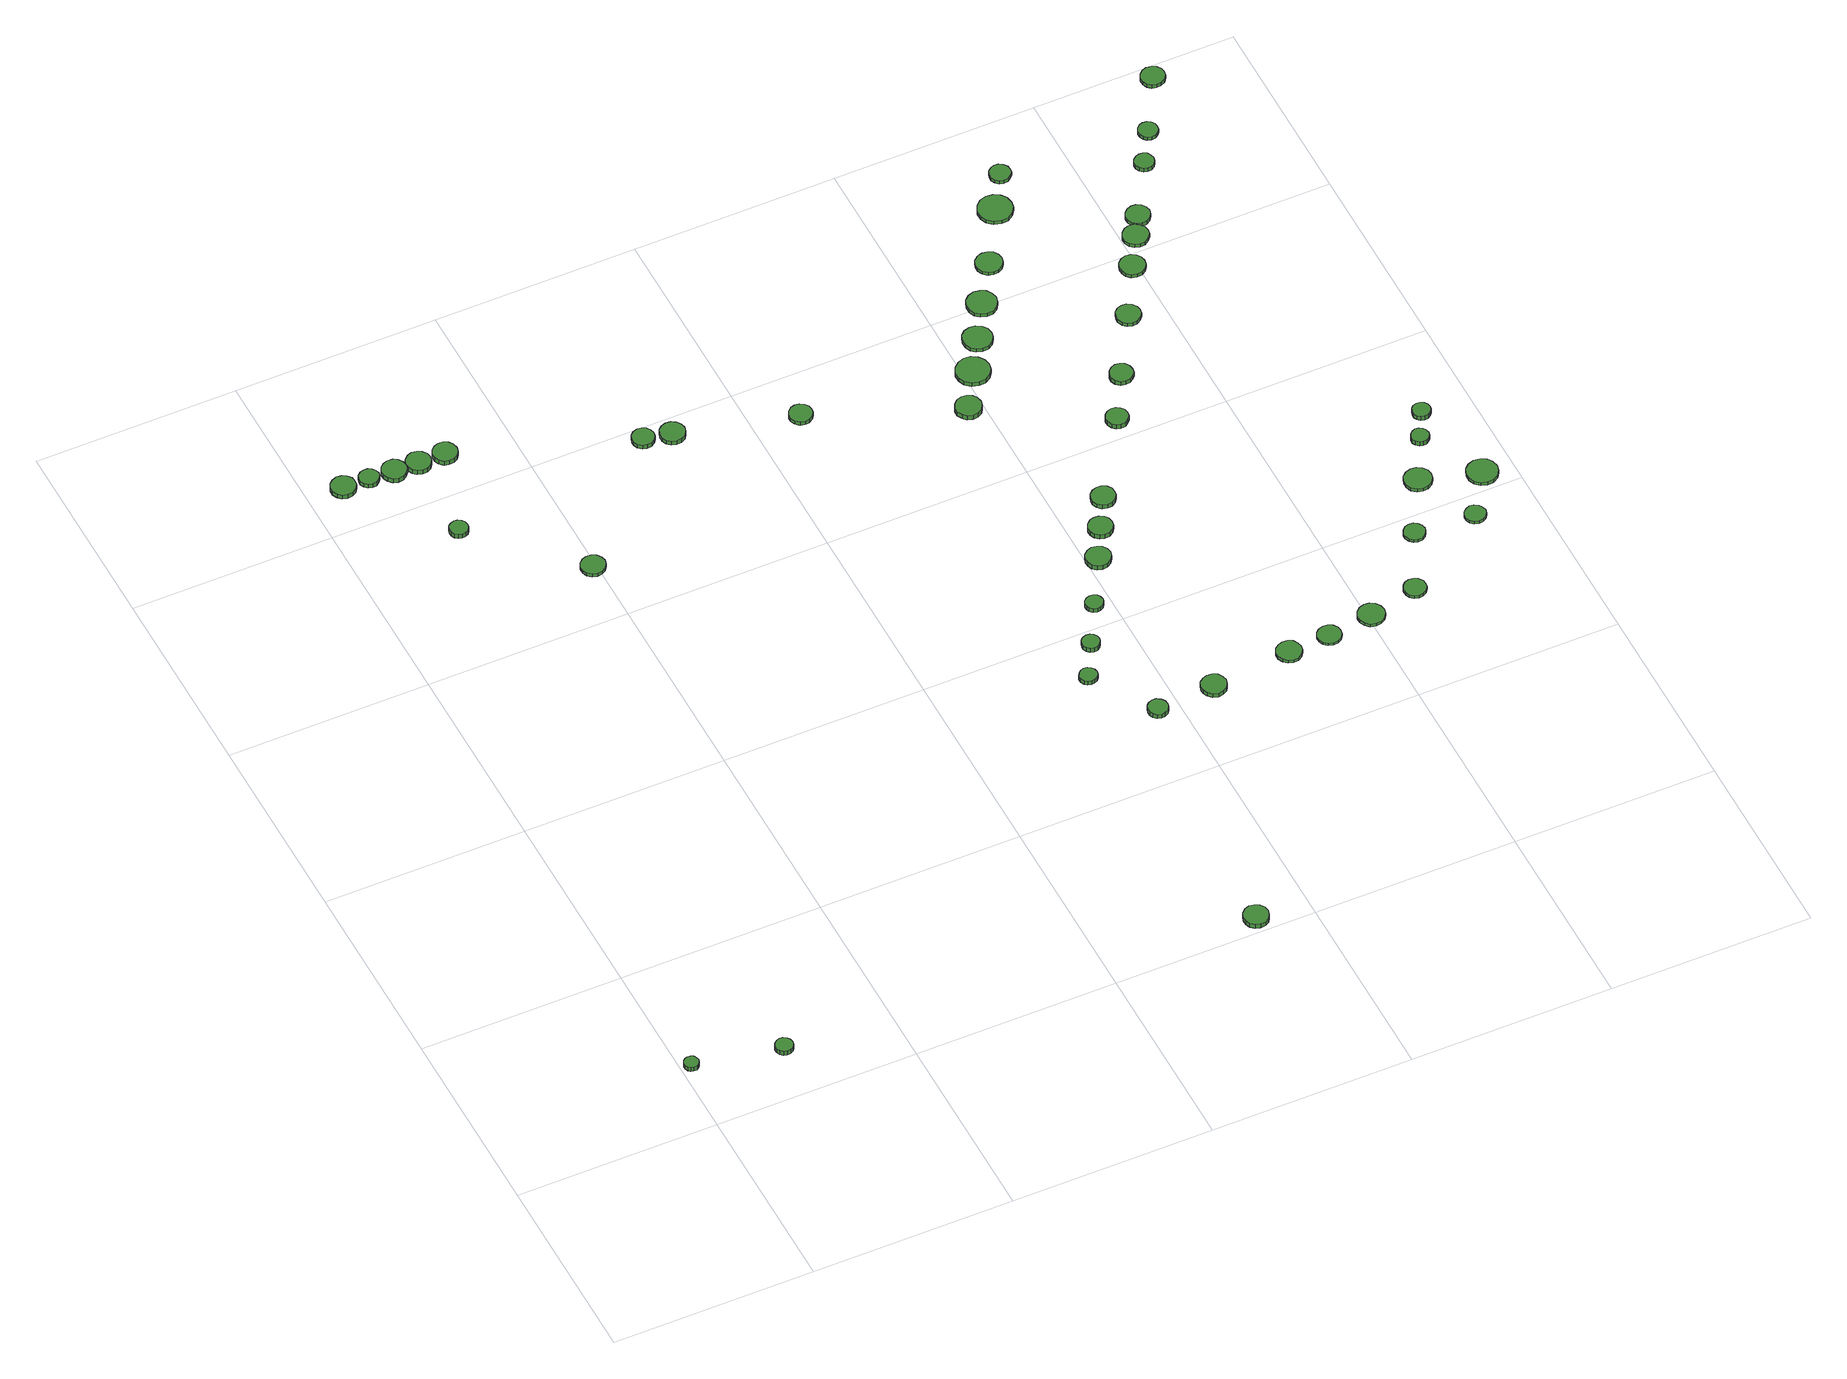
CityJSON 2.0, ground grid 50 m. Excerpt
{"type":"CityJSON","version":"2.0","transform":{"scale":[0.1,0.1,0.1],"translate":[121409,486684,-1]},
"CityObjects":{
"tree1":{"type":"SolitaryVegetationObject","attributes":{"function":"something"},"geometry":[{"type":"MultiSurface","lod":"1","boundaries":[[[0,1,2,3,4,5,6,7,8,9,10,11,12,13,14]],[[15,16,17,18,19,20,21,22,23,24,25,26,27,28,29]],[[0,29,28,1]],[[1,28,27,2]],[[2,27,26,3]],[[3,26,25,4]],[[4,25,24,5]],[[5,24,23,6]],[[6,23,22,7]],[[7,22,21,8]],[[8,21,20,9]],[[9,20,19,10]],[[10,19,18,11]],[[11,18,17,12]],[[12,17,16,13]],[[13,16,15,14]],[[14,15,29,0]]]}]},
"tree2":{"type":"SolitaryVegetationObject","attributes":{"function":"something"},"geometry":[{"type":"MultiSurface","lod":"1","boundaries":[[[30,31,32,33,34,35,36,37,38,39,40,41,42,43,44]],[[45,46,47,48,49,50,51,52,53,54,55,56,57,58,59]],[[30,59,58,31]],[[31,58,57,32]],[[32,57,56,33]],[[33,56,55,34]],[[34,55,54,35]],[[35,54,53,36]],[[36,53,52,37]],[[37,52,51,38]],[[38,51,50,39]],[[39,50,49,40]],[[40,49,48,41]],[[41,48,47,42]],[[42,47,46,43]],[[43,46,45,44]],[[44,45,59,30]]]}]},
"tree3":{"type":"SolitaryVegetationObject","attributes":{"function":"something"},"geometry":[{"type":"MultiSurface","lod":"1","boundaries":[[[60,61,62,63,64,65,66,67,68,69,70,71,72,73,74]],[[75,76,77,78,79,80,81,82,83,84,85,86,87,88,89]],[[60,89,88,61]],[[61,88,87,62]],[[62,87,86,63]],[[63,86,85,64]],[[64,85,84,65]],[[65,84,83,66]],[[66,83,82,67]],[[67,82,81,68]],[[68,81,80,69]],[[69,80,79,70]],[[70,79,78,71]],[[71,78,77,72]],[[72,77,76,73]],[[73,76,75,74]],[[74,75,89,60]]]}]},
"tree4":{"type":"SolitaryVegetationObject","attributes":{"function":"something"},"geometry":[{"type":"MultiSurface","lod":"1","boundaries":[[[90,91,92,93,94,95,96,97,98,99,100,101,102,103,104]],[[105,106,107,108,109,110,111,112,113,114,115,116,117,118,119]],[[90,119,118,91]],[[91,118,117,92]],[[92,117,116,93]],[[93,116,115,94]],[[94,115,114,95]],[[95,114,113,96]],[[96,113,112,97]],[[97,112,111,98]],[[98,111,110,99]],[[99,110,109,100]],[[100,109,108,101]],[[101,108,107,102]],[[102,107,106,103]],[[103,106,105,104]],[[104,105,119,90]]]}]},
"tree5":{"type":"SolitaryVegetationObject","attributes":{"function":"something"},"geometry":[{"type":"MultiSurface","lod":"1","boundaries":[[[120,121,122,123,124,125,126,127,128,129,130,131,132,133,134]],[[135,136,137,138,139,140,141,142,143,144,145,146,147,148,149]],[[120,149,148,121]],[[121,148,147,122]],[[122,147,146,123]],[[123,146,145,124]],[[124,145,144,125]],[[125,144,143,126]],[[126,143,142,127]],[[127,142,141,128]],[[128,141,140,129]],[[129,140,139,130]],[[130,139,138,131]],[[131,138,137,132]],[[132,137,136,133]],[[133,136,135,134]],[[134,135,149,120]]]}]},
"tree6":{"type":"SolitaryVegetationObject","attributes":{"function":"something"},"geometry":[{"type":"MultiSurface","lod":"1","boundaries":[[[150,151,152,153,154,155,156,157,158,159,160,161,162,163,164]],[[165,166,167,168,169,170,171,172,173,174,175,176,177,178,179]],[[150,179,178,151]],[[151,178,177,152]],[[152,177,176,153]],[[153,176,175,154]],[[154,175,174,155]],[[155,174,173,156]],[[156,173,172,157]],[[157,172,171,158]],[[158,171,170,159]],[[159,170,169,160]],[[160,169,168,161]],[[161,168,167,162]],[[162,167,166,163]],[[163,166,165,164]],[[164,165,179,150]]]}]},
"tree7":{"type":"SolitaryVegetationObject","attributes":{"function":"something"},"geometry":[{"type":"MultiSurface","lod":"1","boundaries":[[[180,181,182,183,184,185,186,187,188,189,190,191,192,193,194]],[[195,196,197,198,199,200,201,202,203,204,205,206,207,208,209]],[[180,209,208,181]],[[181,208,207,182]],[[182,207,206,183]],[[183,206,205,184]],[[184,205,204,185]],[[185,204,203,186]],[[186,203,202,187]],[[187,202,201,188]],[[188,201,200,189]],[[189,200,199,190]],[[190,199,198,191]],[[191,198,197,192]],[[192,197,196,193]],[[193,196,195,194]],[[194,195,209,180]]]}]},
"tree8":{"type":"SolitaryVegetationObject","attributes":{"function":"something"},"geometry":[{"type":"MultiSurface","lod":"1","boundaries":[[[210,211,212,213,214,215,216,217,218,219,220,221,222,223,224]],[[225,226,227,228,229,230,231,232,233,234,235,236,237,238,239]],[[210,239,238,211]],[[211,238,237,212]],[[212,237,236,213]],[[213,236,235,214]],[[214,235,234,215]],[[215,234,233,216]],[[216,233,232,217]],[[217,232,231,218]],[[218,231,230,219]],[[219,230,229,220]],[[220,229,228,221]],[[221,228,227,222]],[[222,227,226,223]],[[223,226,225,224]],[[224,225,239,210]]]}]},
"tree9":{"type":"SolitaryVegetationObject","attributes":{"function":"something"},"geometry":[{"type":"MultiSurface","lod":"1","boundaries":[[[240,241,242,243,244,245,246,247,248,249,250,251,252,253,254]],[[255,256,257,258,259,260,261,262,263,264,265,266,267,268,269]],[[240,269,268,241]],[[241,268,267,242]],[[242,267,266,243]],[[243,266,265,244]],[[244,265,264,245]],[[245,264,263,246]],[[246,263,262,247]],[[247,262,261,248]],[[248,261,260,249]],[[249,260,259,250]],[[250,259,258,251]],[[251,258,257,252]],[[252,257,256,253]],[[253,256,255,254]],[[254,255,269,240]]]}]},
"tree10":{"type":"SolitaryVegetationObject","attributes":{"function":"something"},"geometry":[{"type":"MultiSurface","lod":"1","boundaries":[[[270,271,272,273,274,275,276,277,278,279,280,281,282,283,284]],[[285,286,287,288,289,290,291,292,293,294,295,296,297,298,299]],[[270,299,298,271]],[[271,298,297,272]],[[272,297,296,273]],[[273,296,295,274]],[[274,295,294,275]],[[275,294,293,276]],[[276,293,292,277]],[[277,292,291,278]],[[278,291,290,279]],[[279,290,289,280]],[[280,289,288,281]],[[281,288,287,282]],[[282,287,286,283]],[[283,286,285,284]],[[284,285,299,270]]]}]},
"tree11":{"type":"SolitaryVegetationObject","attributes":{"function":"something"},"geometry":[{"type":"MultiSurface","lod":"1","boundaries":[[[300,301,302,303,304,305,306,307,308,309,310,311,312,313,314]],[[315,316,317,318,319,320,321,322,323,324,325,326,327,328,329]],[[300,329,328,301]],[[301,328,327,302]],[[302,327,326,303]],[[303,326,325,304]],[[304,325,324,305]],[[305,324,323,306]],[[306,323,322,307]],[[307,322,321,308]],[[308,321,320,309]],[[309,320,319,310]],[[310,319,318,311]],[[311,318,317,312]],[[312,317,316,313]],[[313,316,315,314]],[[314,315,329,300]]]}]},
"tree12":{"type":"SolitaryVegetationObject","attributes":{"function":"something"},"geometry":[{"type":"MultiSurface","lod":"1","boundaries":[[[330,331,332,333,334,335,336,337,338,339,340,341,342,343,344]],[[345,346,347,348,349,350,351,352,353,354,355,356,357,358,359]],[[330,359,358,331]],[[331,358,357,332]],[[332,357,356,333]],[[333,356,355,334]],[[334,355,354,335]],[[335,354,353,336]],[[336,353,352,337]],[[337,352,351,338]],[[338,351,350,339]],[[339,350,349,340]],[[340,349,348,341]],[[341,348,347,342]],[[342,347,346,343]],[[343,346,345,344]],[[344,345,359,330]]]}]},
"tree13":{"type":"SolitaryVegetationObject","attributes":{"function":"something"},"geometry":[{"type":"MultiSurface","lod":"1","boundaries":[[[360,361,362,363,364,365,366,367,368,369,370,371,372,373,374]],[[375,376,377,378,379,380,381,382,383,384,385,386,387,388,389]],[[360,389,388,361]],[[361,388,387,362]],[[362,387,386,363]],[[363,386,385,364]],[[364,385,384,365]],[[365,384,383,366]],[[366,383,382,367]],[[367,382,381,368]],[[368,381,380,369]],[[369,380,379,370]],[[370,379,378,371]],[[371,378,377,372]],[[372,377,376,373]],[[373,376,375,374]],[[374,375,389,360]]]}]},
"tree14":{"type":"SolitaryVegetationObject","attributes":{"function":"something"},"geometry":[{"type":"MultiSurface","lod":"1","boundaries":[[[390,391,392,393,394,395,396,397,398,399,400,401,402,403,404]],[[405,406,407,408,409,410,411,412,413,414,415,416,417,418,419]],[[390,419,418,391]],[[391,418,417,392]],[[392,417,416,393]],[[393,416,415,394]],[[394,415,414,395]],[[395,414,413,396]],[[396,413,412,397]],[[397,412,411,398]],[[398,411,410,399]],[[399,410,409,400]],[[400,409,408,401]],[[401,408,407,402]],[[402,407,406,403]],[[403,406,405,404]],[[404,405,419,390]]]}]},
"tree15":{"type":"SolitaryVegetationObject","attributes":{"function":"something"},"geometry":[{"type":"MultiSurface","lod":"1","boundaries":[[[420,421,422,423,424,425,426,427,428,429,430,431,432,433,434]],[[435,436,437,438,439,440,441,442,443,444,445,446,447,448,449]],[[420,449,448,421]],[[421,448,447,422]],[[422,447,446,423]],[[423,446,445,424]],[[424,445,444,425]],[[425,444,443,426]],[[426,443,442,427]],[[427,442,441,428]],[[428,441,440,429]],[[429,440,439,430]],[[430,439,438,431]],[[431,438,437,432]],[[432,437,436,433]],[[433,436,435,434]],[[434,435,449,420]]]}]},
"tree16":{"type":"SolitaryVegetationObject","attributes":{"function":"something"},"geometry":[{"type":"MultiSurface","lod":"1","boundaries":[[[450,451,452,453,454,455,456,457,458,459,460,461,462,463,464]],[[465,466,467,468,469,470,471,472,473,474,475,476,477,478,479]],[[450,479,478,451]],[[451,478,477,452]],[[452,477,476,453]],[[453,476,475,454]],[[454,475,474,455]],[[455,474,473,456]],[[456,473,472,457]],[[457,472,471,458]],[[458,471,470,459]],[[459,470,469,460]],[[460,469,468,461]],[[461,468,467,462]],[[462,467,466,463]],[[463,466,465,464]],[[464,465,479,450]]]}]},
"tree17":{"type":"SolitaryVegetationObject","attributes":{"function":"something"},"geometry":[{"type":"MultiSurface","lod":"1","boundaries":[[[480,481,482,483,484,485,486,487,488,489,490,491,492,493,494]],[[495,496,497,498,499,500,501,502,503,504,505,506,507,508,509]],[[480,509,508,481]],[[481,508,507,482]],[[482,507,506,483]],[[483,506,505,484]],[[484,505,504,485]],[[485,504,503,486]],[[486,503,502,487]],[[487,502,501,488]],[[488,501,500,489]],[[489,500,499,490]],[[490,499,498,491]],[[491,498,497,492]],[[492,497,496,493]],[[493,496,495,494]],[[494,495,509,480]]]}]},
"tree18":{"type":"SolitaryVegetationObject","attributes":{"function":"something"},"geometry":[{"type":"MultiSurface","lod":"1","boundaries":[[[510,511,512,513,514,515,516,517,518,519,520,521,522,523,524]],[[525,526,527,528,529,530,531,532,533,534,535,536,537,538,539]],[[510,539,538,511]],[[511,538,537,512]],[[512,537,536,513]],[[513,536,535,514]],[[514,535,534,515]],[[515,534,533,516]],[[516,533,532,517]],[[517,532,531,518]],[[518,531,530,519]],[[519,530,529,520]],[[520,529,528,521]],[[521,528,527,522]],[[522,527,526,523]],[[523,526,525,524]],[[524,525,539,510]]]}]},
"tree19":{"type":"SolitaryVegetationObject","attributes":{"function":"something"},"geometry":[{"type":"MultiSurface","lod":"1","boundaries":[[[540,541,542,543,544,545,546,547,548,549,550,551,552,553,554]],[[555,556,557,558,559,560,561,562,563,564,565,566,567,568,569]],[[540,569,568,541]],[[541,568,567,542]],[[542,567,566,543]],[[543,566,565,544]],[[544,565,564,545]],[[545,564,563,546]],[[546,563,562,547]],[[547,562,561,548]],[[548,561,560,549]],[[549,560,559,550]],[[550,559,558,551]],[[551,558,557,552]],[[552,557,556,553]],[[553,556,555,554]],[[554,555,569,540]]]}]},
"tree20":{"type":"SolitaryVegetationObject","attributes":{"function":"something"},"geometry":[{"type":"MultiSurface","lod":"1","boundaries":[[[570,571,572,573,574,575,576,577,578,579,580,581,582,583,584]],[[585,586,587,588,589,590,591,592,593,594,595,596,597,598,599]],[[570,599,598,571]],[[571,598,597,572]],[[572,597,596,573]],[[573,596,595,574]],[[574,595,594,575]],[[575,594,593,576]],[[576,593,592,577]],[[577,592,591,578]],[[578,591,590,579]],[[579,590,589,580]],[[580,589,588,581]],[[581,588,587,582]],[[582,587,586,583]],[[583,586,585,584]],[[584,585,599,570]]]}]},
"tree21":{"type":"SolitaryVegetationObject","attributes":{"function":"something"},"geometry":[{"type":"MultiSurface","lod":"1","boundaries":[[[600,601,602,603,604,605,606,607,608,609,610,611,612,613,614]],[[615,616,617,618,619,620,621,622,623,624,625,626,627,628,629]],[[600,629,628,601]],[[601,628,627,602]],[[602,627,626,603]],[[603,626,625,604]],[[604,625,624,605]],[[605,624,623,606]],[[606,623,622,607]],[[607,622,621,608]],[[608,621,620,609]],[[609,620,619,610]],[[610,619,618,611]],[[611,618,617,612]],[[612,617,616,613]],[[613,616,615,614]],[[614,615,629,600]]]}]},
"tree22":{"type":"SolitaryVegetationObject","attributes":{"function":"something"},"geometry":[{"type":"MultiSurface","lod":"1","boundaries":[[[630,631,632,633,634,635,636,637,638,639,640,641,642,643,644]],[[645,646,647,648,649,650,651,652,653,654,655,656,657,658,659]],[[630,659,658,631]],[[631,658,657,632]],[[632,657,656,633]],[[633,656,655,634]],[[634,655,654,635]],[[635,654,653,636]],[[636,653,652,637]],[[637,652,651,638]],[[638,651,650,639]],[[639,650,649,640]],[[640,649,648,641]],[[641,648,647,642]],[[642,647,646,643]],[[643,646,645,644]],[[644,645,659,630]]]}]},
"tree23":{"type":"SolitaryVegetationObject","attributes":{"function":"something"},"geometry":[{"type":"MultiSurface","lod":"1","boundaries":[[[660,661,662,663,664,665,666,667,668,669,670,671,672,673,674]],[[675,676,677,678,679,680,681,682,683,684,685,686,687,688,689]],[[660,689,688,661]],[[661,688,687,662]],[[662,687,686,663]],[[663,686,685,664]],[[664,685,684,665]],[[665,684,683,666]],[[666,683,682,667]],[[667,682,681,668]],[[668,681,680,669]],[[669,680,679,670]],[[670,679,678,671]],[[671,678,677,672]],[[672,677,676,673]],[[673,676,675,674]],[[674,675,689,660]]]}]},
"tree24":{"type":"SolitaryVegetationObject","attributes":{"function":"something"},"geometry":[{"type":"MultiSurface","lod":"1","boundaries":[[[690,691,692,693,694,695,696,697,698,699,700,701,702,703,704]],[[705,706,707,708,709,710,711,712,713,714,715,716,717,718,719]],[[690,719,718,691]],[[691,718,717,692]],[[692,717,716,693]],[[693,716,715,694]],[[694,715,714,695]],[[695,714,713,696]],[[696,713,712,697]],[[697,712,711,698]],[[698,711,710,699]],[[699,710,709,700]],[[700,709,708,701]],[[701,708,707,702]],[[702,707,706,703]],[[703,706,705,704]],[[704,705,719,690]]]}]},
"tree25":{"type":"SolitaryVegetationObject","attributes":{"function":"something"},"geometry":[{"type":"MultiSurface","lod":"1","boundaries":[[[720,721,722,723,724,725,726,727,728,729,730,731,732,733,734]],[[735,736,737,738,739,740,741,742,743,744,745,746,747,748,749]],[[720,749,748,721]],[[721,748,747,722]],[[722,747,746,723]],[[723,746,745,724]],[[724,745,744,725]],[[725,744,743,726]],[[726,743,742,727]],[[727,742,741,728]],[[728,741,740,729]],[[729,740,739,730]],[[730,739,738,731]],[[731,738,737,732]],[[732,737,736,733]],[[733,736,735,734]],[[734,735,749,720]]]}]},
"tree26":{"type":"SolitaryVegetationObject","attributes":{"function":"something"},"geometry":[{"type":"MultiSurface","lod":"1","boundaries":[[[750,751,752,753,754,755,756,757,758,759,760,761,762,763,764]],[[765,766,767,768,769,770,771,772,773,774,775,776,777,778,779]],[[750,779,778,751]],[[751,778,777,752]],[[752,777,776,753]],[[753,776,775,754]],[[754,775,774,755]],[[755,774,773,756]],[[756,773,772,757]],[[757,772,771,758]],[[758,771,770,759]],[[759,770,769,760]],[[760,769,768,761]],[[761,768,767,762]],[[762,767,766,763]],[[763,766,765,764]],[[764,765,779,750]]]}]},
"tree27":{"type":"SolitaryVegetationObject","attributes":{"function":"something"},"geometry":[{"type":"MultiSurface","lod":"1","boundaries":[[[780,781,782,783,784,785,786,787,788,789,790,791,792,793,794]],[[795,796,797,798,799,800,801,802,803,804,805,806,807,808,809]],[[780,809,808,781]],[[781,808,807,782]],[[782,807,806,783]],[[783,806,805,784]],[[784,805,804,785]],[[785,804,803,786]],[[786,803,802,787]],[[787,802,801,788]],[[788,801,800,789]],[[789,800,799,790]],[[790,799,798,791]],[[791,798,797,792]],[[792,797,796,793]],[[793,796,795,794]],[[794,795,809,780]]]}]},
"tree28":{"type":"SolitaryVegetationObject","attributes":{"function":"something"},"geometry":[{"type":"MultiSurface","lod":"1","boundaries":[[[810,811,812,813,814,815,816,817,818,819,820,821,822,823,824]],[[825,826,827,828,829,830,831,832,833,834,835,836,837,838,839]],[[810,839,838,811]],[[811,838,837,812]],[[812,837,836,813]],[[813,836,835,814]],[[814,835,834,815]],[[815,834,833,816]],[[816,833,832,817]],[[817,832,831,818]],[[818,831,830,819]],[[819,830,829,820]],[[820,829,828,821]],[[821,828,827,822]],[[822,827,826,823]],[[823,826,825,824]],[[824,825,839,810]]]}]},
"tree29":{"type":"SolitaryVegetationObject","attributes":{"function":"something"},"geometry":[{"type":"MultiSurface","lod":"1","boundaries":[[[840,841,842,843,844,845,846,847,848,849,850,851,852,853,854]],[[855,856,857,858,859,860,861,862,863,864,865,866,867,868,869]],[[840,869,868,841]],[[841,868,867,842]],[[842,867,866,843]],[[843,866,865,844]],[[844,865,864,845]],[[845,864,863,846]],[[846,863,862,847]],[[847,862,861,848]],[[848,861,860,849]],[[849,860,859,850]],[[850,859,858,851]],[[851,858,857,852]],[[852,857,856,853]],[[853,856,855,854]],[[854,855,869,840]]]}]},
"tree30":{"type":"SolitaryVegetationObject","attributes":{"function":"something"},"geometry":[{"type":"MultiSurface","lod":"1","boundaries":[[[870,871,872,873,874,875,876,877,878,879,880,881,882,883,884]],[[885,886,887,888,889,890,891,892,893,894,895,896,897,898,899]],[[870,899,898,871]],[[871,898,897,872]],[[872,897,896,873]],[[873,896,895,874]],[[874,895,894,875]],[[875,894,893,876]],[[876,893,892,877]],[[877,892,891,878]],[[878,891,890,879]],[[879,890,889,880]],[[880,889,888,881]],[[881,888,887,882]],[[882,887,886,883]],[[883,886,885,884]],[[884,885,899,870]]]}]},
"tree31":{"type":"SolitaryVegetationObject","attributes":{"function":"something"},"geometry":[{"type":"MultiSurface","lod":"1","boundaries":[[[900,901,902,903,904,905,906,907,908,909,910,911,912,913,914]],[[915,916,917,918,919,920,921,922,923,924,925,926,927,928,929]],[[900,929,928,901]],[[901,928,927,902]],[[902,927,926,903]],[[903,926,925,904]],[[904,925,924,905]],[[905,924,923,906]],[[906,923,922,907]],[[907,922,921,908]],[[908,921,920,909]],[[909,920,919,910]],[[910,919,918,911]],[[911,918,917,912]],[[912,917,916,913]],[[913,916,915,914]],[[914,915,929,900]]]}]},
"tree32":{"type":"SolitaryVegetationObject","attributes":{"function":"something"},"geometry":[{"type":"MultiSurface","lod":"1","boundaries":[[[930,931,932,933,934,935,936,937,938,939,940,941,942,943,944]],[[945,946,947,948,949,950,951,952,953,954,955,956,957,958,959]],[[930,959,958,931]],[[931,958,957,932]],[[932,957,956,933]],[[933,956,955,934]],[[934,955,954,935]],[[935,954,953,936]],[[936,953,952,937]],[[937,952,951,938]],[[938,951,950,939]],[[939,950,949,940]],[[940,949,948,941]],[[941,948,947,942]],[[942,947,946,943]],[[943,946,945,944]],[[944,945,959,930]]]}]},
"tree33":{"type":"SolitaryVegetationObject","attributes":{"function":"something"},"geometry":[{"type":"MultiSurface","lod":"1","boundaries":[[[960,961,962,963,964,965,966,967,968,969,970,971,972,973,974]],[[975,976,977,978,979,980,981,982,983,984,985,986,987,988,989]],[[960,989,988,961]],[[961,988,987,962]],[[962,987,986,963]],[[963,986,985,964]],[[964,985,984,965]],[[965,984,983,966]],[[966,983,982,967]],[[967,982,981,968]],[[968,981,980,969]],[[969,980,979,970]],[[970,979,978,971]],[[971,978,977,972]],[[972,977,976,973]],[[973,976,975,974]],[[974,975,989,960]]]}]},
"tree34":{"type":"SolitaryVegetationObject","attributes":{"function":"something"},"geometry":[{"type":"MultiSurface","lod":"1","boundaries":[[[990,991,992,993,994,995,996,997,998,999,1000,1001,1002,1003,1004]],[[1005,1006,1007,1008,1009,1010,1011,1012,1013,1014,1015,1016,1017,1018,1019]],[[990,1019,1018,991]],[[991,1018,1017,992]],[[992,1017,1016,993]],[[993,1016,1015,994]],[[994,1015,1014,995]],[[995,1014,1013,996]],[[996,1013,1012,997]],[[997,1012,1011,998]],[[998,1011,1010,999]],[[999,1010,1009,1000]],[[1000,1009,1008,1001]],[[1001,1008,1007,1002]],[[1002,1007,1006,1003]],[[1003,1006,1005,1004]],[[1004,1005,1019,990]]]}]},
"tree35":{"type":"SolitaryVegetationObject","attributes":{"function":"something"},"geometry":[{"type":"MultiSurface","lod":"1","boundaries":[[[1020,1021,1022,1023,1024,1025,1026,1027,1028,1029,1030,1031,1032,1033,1034]],[[1035,1036,1037,1038,1039,1040,1041,1042,1043,1044,1045,1046,1047,1048,1049]],[[1020,1049,1048,1021]],[[1021,1048,1047,1022]],[[1022,1047,1046,1023]],[[1023,1046,1045,1024]],[[1024,1045,1044,1025]],[[1025,1044,1043,1026]],[[1026,1043,1042,1027]],[[1027,1042,1041,1028]],[[1028,1041,1040,1029]],[[1029,1040,1039,1030]],[[1030,1039,1038,1031]],[[1031,1038,1037,1032]],[[1032,1037,1036,1033]],[[1033,1036,1035,1034]],[[1034,1035,1049,1020]]]}]},
"tree36":{"type":"SolitaryVegetationObject","attributes":{"function":"something"},"geometry":[{"type":"MultiSurface","lod":"1","boundaries":[[[1050,1051,1052,1053,1054,1055,1056,1057,1058,1059,1060,1061,1062,1063,1064]],[[1065,1066,1067,1068,1069,1070,1071,1072,1073,1074,1075,1076,1077,1078,1079]],[[1050,1079,1078,1051]],[[1051,1078,1077,1052]],[[1052,1077,1076,1053]],[[1053,1076,1075,1054]],[[1054,1075,1074,1055]],[[1055,1074,1073,1056]],[[1056,1073,1072,1057]],[[1057,1072,1071,1058]],[[1058,1071,1070,1059]],[[1059,1070,1069,1060]],[[1060,1069,1068,1061]],[[1061,1068,1067,1062]],[[1062,1067,1066,1063]],[[1063,1066,1065,1064]],[[1064,1065,1079,1050]]]}]},
"tree37":{"type":"SolitaryVegetationObject","attributes":{"function":"something"},"geometry":[{"type":"MultiSurface","lod":"1","boundaries":[[[1080,1081,1082,1083,1084,1085,1086,1087,1088,1089,1090,1091,1092,1093,1094]],[[1095,1096,1097,1098,1099,1100,1101,1102,1103,1104,1105,1106,1107,1108,1109]],[[1080,1109,1108,1081]],[[1081,1108,1107,1082]],[[1082,1107,1106,1083]],[[1083,1106,1105,1084]],[[1084,1105,1104,1085]],[[1085,1104,1103,1086]],[[1086,1103,1102,1087]],[[1087,1102,1101,1088]],[[1088,1101,1100,1089]],[[1089,1100,1099,1090]],[[1090,1099,1098,1091]],[[1091,1098,1097,1092]],[[1092,1097,1096,1093]],[[1093,1096,1095,1094]],[[1094,1095,1109,1080]]]}]},
"tree38":{"type":"SolitaryVegetationObject","attributes":{"function":"something"},"geometry":[{"type":"MultiSurface","lod":"1","boundaries":[[[1110,1111,1112,1113,1114,1115,1116,1117,1118,1119,1120,1121,1122,1123,1124]],[[1125,1126,1127,1128,1129,1130,1131,1132,1133,1134,1135,1136,1137,1138,1139]],[[1110,1139,1138,1111]],[[1111,1138,1137,1112]],[[1112,1137,1136,1113]],[[1113,1136,1135,1114]],[[1114,1135,1134,1115]],[[1115,1134,1133,1116]],[[1116,1133,1132,1117]],[[1117,1132,1131,1118]],[[1118,1131,1130,1119]],[[1119,1130,1129,1120]],[[1120,1129,1128,1121]],[[1121,1128,1127,1122]],[[1122,1127,1126,1123]],[[1123,1126,1125,1124]],[[1124,1125,1139,1110]]]}]},
"tree39":{"type":"SolitaryVegetationObject","attributes":{"function":"something"},"geometry":[{"type":"MultiSurface","lod":"1","boundaries":[[[1140,1141,1142,1143,1144,1145,1146,1147,1148,1149,1150,1151,1152,1153,1154]],[[1155,1156,1157,1158,1159,1160,1161,1162,1163,1164,1165,1166,1167,1168,1169]],[[1140,1169,1168,1141]],[[1141,1168,1167,1142]],[[1142,1167,1166,1143]],[[1143,1166,1165,1144]],[[1144,1165,1164,1145]],[[1145,1164,1163,1146]],[[1146,1163,1162,1147]],[[1147,1162,1161,1148]],[[1148,1161,1160,1149]],[[1149,1160,1159,1150]],[[1150,1159,1158,1151]],[[1151,1158,1157,1152]],[[1152,1157,1156,1153]],[[1153,1156,1155,1154]],[[1154,1155,1169,1140]]]}]},
"tree40":{"type":"SolitaryVegetationObject","attributes":{"function":"something"},"geometry":[{"type":"MultiSurface","lod":"1","boundaries":[[[1170,1171,1172,1173,1174,1175,1176,1177,1178,1179,1180,1181,1182,1183,1184]],[[1185,1186,1187,1188,1189,1190,1191,1192,1193,1194,1195,1196,1197,1198,1199]],[[1170,1199,1198,1171]],[[1171,1198,1197,1172]],[[1172,1197,1196,1173]],[[1173,1196,1195,1174]],[[1174,1195,1194,1175]],[[1175,1194,1193,1176]],[[1176,1193,1192,1177]],[[1177,1192,1191,1178]],[[1178,1191,1190,1179]],[[1179,1190,1189,1180]],[[1180,1189,1188,1181]],[[1181,1188,1187,1182]],[[1182,1187,1186,1183]],[[1183,1186,1185,1184]],[[1184,1185,1199,1170]]]}]},
"tree41":{"type":"SolitaryVegetationObject","attributes":{"function":"something"},"geometry":[{"type":"MultiSurface","lod":"1","boundaries":[[[1200,1201,1202,1203,1204,1205,1206,1207,1208,1209,1210,1211,1212,1213,1214]],[[1215,1216,1217,1218,1219,1220,1221,1222,1223,1224,1225,1226,1227,1228,1229]],[[1200,1229,1228,1201]],[[1201,1228,1227,1202]],[[1202,1227,1226,1203]],[[1203,1226,1225,1204]],[[1204,1225,1224,1205]],[[1205,1224,1223,1206]],[[1206,1223,1222,1207]],[[1207,1222,1221,1208]],[[1208,1221,1220,1209]],[[1209,1220,1219,1210]],[[1210,1219,1218,1211]],[[1211,1218,1217,1212]],[[1212,1217,1216,1213]],[[1213,1216,1215,1214]],[[1214,1215,1229,1200]]]}]},
"tree42":{"type":"SolitaryVegetationObject","attributes":{"function":"something"},"geometry":[{"type":"MultiSurface","lod":"1","boundaries":[[[1230,1231,1232,1233,1234,1235,1236,1237,1238,1239,1240,1241,1242,1243,1244]],[[1245,1246,1247,1248,1249,1250,1251,1252,1253,1254,1255,1256,1257,1258,1259]],[[1230,1259,1258,1231]],[[1231,1258,1257,1232]],[[1232,1257,1256,1233]],[[1233,1256,1255,1234]],[[1234,1255,1254,1235]],[[1235,1254,1253,1236]],[[1236,1253,1252,1237]],[[1237,1252,1251,1238]],[[1238,1251,1250,1239]],[[1239,1250,1249,1240]],[[1240,1249,1248,1241]],[[1241,1248,1247,1242]],[[1242,1247,1246,1243]],[[1243,1246,1245,1244]],[[1244,1245,1259,1230]]]}]},
"tree43":{"type":"SolitaryVegetationObject","attributes":{"function":"something"},"geometry":[{"type":"MultiSurface","lod":"1","boundaries":[[[1260,1261,1262,1263,1264,1265,1266,1267,1268,1269,1270,1271,1272,1273,1274]],[[1275,1276,1277,1278,1279,1280,1281,1282,1283,1284,1285,1286,1287,1288,1289]],[[1260,1289,1288,1261]],[[1261,1288,1287,1262]],[[1262,1287,1286,1263]],[[1263,1286,1285,1264]],[[1264,1285,1284,1265]],[[1265,1284,1283,1266]],[[1266,1283,1282,1267]],[[1267,1282,1281,1268]],[[1268,1281,1280,1269]],[[1269,1280,1279,1270]],[[1270,1279,1278,1271]],[[1271,1278,1277,1272]],[[1272,1277,1276,1273]],[[1273,1276,1275,1274]],[[1274,1275,1289,1260]]]}]},
"tree44":{"type":"SolitaryVegetationObject","attributes":{"function":"something"},"geometry":[{"type":"MultiSurface","lod":"1","boundaries":[[[1290,1291,1292,1293,1294,1295,1296,1297,1298,1299,1300,1301,1302,1303,1304]],[[1305,1306,1307,1308,1309,1310,1311,1312,1313,1314,1315,1316,1317,1318,1319]],[[1290,1319,1318,1291]],[[1291,1318,1317,1292]],[[1292,1317,1316,1293]],[[1293,1316,1315,1294]],[[1294,1315,1314,1295]],[[1295,1314,1313,1296]],[[1296,1313,1312,1297]],[[1297,1312,1311,1298]],[[1298,1311,1310,1299]],[[1299,1310,1309,1300]],[[1300,1309,1308,1301]],[[1301,1308,1307,1302]],[[1302,1307,1306,1303]],[[1303,1306,1305,1304]],[[1304,1305,1319,1290]]]}]},
"tree45":{"type":"SolitaryVegetationObject","attributes":{"function":"something"},"geometry":[{"type":"MultiSurface","lod":"1","boundaries":[[[1320,1321,1322,1323,1324,1325,1326,1327,1328,1329,1330,1331,1332,1333,1334]],[[1335,1336,1337,1338,1339,1340,1341,1342,1343,1344,1345,1346,1347,1348,1349]],[[1320,1349,1348,1321]],[[1321,1348,1347,1322]],[[1322,1347,1346,1323]],[[1323,1346,1345,1324]],[[1324,1345,1344,1325]],[[1325,1344,1343,1326]],[[1326,1343,1342,1327]],[[1327,1342,1341,1328]],[[1328,1341,1340,1329]],[[1329,1340,1339,1330]],[[1330,1339,1338,1331]],[[1331,1338,1337,1332]],[[1332,1337,1336,1333]],[[1333,1336,1335,1334]],[[1334,1335,1349,1320]]]}]},
"tree46":{"type":"SolitaryVegetationObject","attributes":{"function":"something"},"geometry":[{"type":"MultiSurface","lod":"1","boundaries":[[[1350,1351,1352,1353,1354,1355,1356,1357,1358,1359,1360,1361,1362,1363,1364]],[[1365,1366,1367,1368,1369,1370,1371,1372,1373,1374,1375,1376,1377,1378,1379]],[[1350,1379,1378,1351]],[[1351,1378,1377,1352]],[[1352,1377,1376,1353]],[[1353,1376,1375,1354]],[[1354,1375,1374,1355]],[[1355,1374,1373,1356]],[[1356,1373,1372,1357]],[[1357,1372,1371,1358]],[[1358,1371,1370,1359]],[[1359,1370,1369,1360]],[[1360,1369,1368,1361]],[[1361,1368,1367,1362]],[[1362,1367,1366,1363]],[[1363,1366,1365,1364]],[[1364,1365,1379,1350]]]}]},
"tree47":{"type":"SolitaryVegetationObject","attributes":{"function":"something"},"geometry":[{"type":"MultiSurface","lod":"1","boundaries":[[[1380,1381,1382,1383,1384,1385,1386,1387,1388,1389,1390,1391,1392,1393,1394]],[[1395,1396,1397,1398,1399,1400,1401,1402,1403,1404,1405,1406,1407,1408,1409]],[[1380,1409,1408,1381]],[[1381,1408,1407,1382]],[[1382,1407,1406,1383]],[[1383,1406,1405,1384]],[[1384,1405,1404,1385]],[[1385,1404,1403,1386]],[[1386,1403,1402,1387]],[[1387,1402,1401,1388]],[[1388,1401,1400,1389]],[[1389,1400,1399,1390]],[[1390,1399,1398,1391]],[[1391,1398,1397,1392]],[[1392,1397,1396,1393]],[[1393,1396,1395,1394]],[[1394,1395,1409,1380]]]}]}
},
"vertices":[
[40,178,31],[38,186,31],[34,192,31],[28,195,31],[20,196,31],[13,194,31],[8,189,31],[5,182,31],[5,175,31],[8,168,31],[13,163,31],[20,161,31],[28,161,31],[34,165,31],[38,171,31],[38,171,18],[34,165,18],[28,161,18],[20,161,18],[13,163,18],[8,168,18],[5,175,18],[5,182,18],[8,189,18],[13,194,18],[20,196,18],[28,195,18],[34,192,18],[38,186,18],[40,178,18],
[258,140,25],[256,149,25],[251,156,25],[243,161,25],[234,162,25],[226,159,25],[219,153,25],[215,145,25],[215,136,25],[219,128,25],[226,122,25],[234,119,25],[243,120,25],[251,124,25],[256,131,25],[256,131,12],[251,124,12],[243,120,12],[234,119,12],[226,122,12],[219,128,12],[215,136,12],[215,145,12],[219,153,12],[226,159,12],[234,162,12],[243,161,12],[251,156,12],[256,149,12],[258,140,12],
[114,2116,27],[112,2129,27],[104,2139,27],[94,2145,27],[81,2146,27],[69,2142,27],[60,2134,27],[55,2123,27],[55,2110,27],[60,2099,27],[69,2090,27],[81,2086,27],[94,2088,27],[104,2094,27],[112,2104,27],[112,2104,14],[104,2094,14],[94,2088,14],[81,2086,14],[69,2090,14],[60,2099,14],[55,2110,14],[55,2123,14],[60,2134,14],[69,2142,14],[81,2146,14],[94,2145,14],[104,2139,14],[112,2129,14],[114,2116,14],
[174,2117,25],[171,2127,25],[165,2135,25],[157,2140,25],[147,2141,25],[137,2138,25],[129,2131,25],[125,2122,25],[125,2112,25],[129,2103,25],[137,2096,25],[147,2093,25],[157,2094,25],[165,2099,25],[171,2107,25],[171,2107,13],[165,2099,13],[157,2094,13],[147,2093,13],[137,2096,13],[129,2103,13],[125,2112,13],[125,2122,13],[129,2131,13],[137,2138,13],[147,2141,13],[157,2140,13],[165,2135,13],[171,2127,13],[174,2117,13],
[287,1889,24],[285,1898,24],[279,1906,24],[271,1911,24],[262,1912,24],[253,1909,24],[246,1903,24],[242,1894,24],[242,1884,24],[246,1876,24],[253,1870,24],[262,1867,24],[271,1868,24],[279,1872,24],[285,1880,24],[285,1880,11],[279,1872,11],[271,1868,11],[262,1867,11],[253,1870,11],[246,1876,11],[242,1884,11],[242,1894,11],[246,1903,11],[253,1909,11],[262,1912,11],[271,1911,11],[279,1906,11],[285,1898,11],[287,1889,11],
[240,2113,25],[238,2125,25],[230,2136,25],[220,2142,25],[207,2143,25],[195,2139,25],[186,2131,25],[181,2119,25],[181,2107,25],[186,2096,25],[195,2087,25],[207,2083,25],[220,2085,25],[230,2091,25],[238,2101,25],[238,2101,12],[230,2091,12],[220,2085,12],[207,2083,12],[195,2087,12],[186,2096,12],[181,2107,12],[181,2119,12],[186,2131,12],[195,2139,12],[207,2143,12],[220,2142,12],[230,2136,12],[238,2125,12],[240,2113,12],
[300,2112,25],[298,2124,25],[290,2134,25],[280,2140,25],[267,2142,25],[255,2138,25],[246,2129,25],[241,2118,25],[241,2105,25],[246,2094,25],[255,2086,25],[267,2082,25],[280,2083,25],[290,2089,25],[298,2100,25],[298,2100,12],[290,2089,12],[280,2083,12],[267,2082,12],[255,2086,12],[246,2094,12],[241,2105,12],[241,2118,12],[246,2129,12],[255,2138,12],[267,2142,12],[280,2140,12],[290,2134,12],[298,2124,12],[300,2112,12],
[367,2112,24],[364,2125,24],[357,2135,24],[346,2141,24],[334,2142,24],[322,2138,24],[313,2130,24],[308,2119,24],[308,2106,24],[313,2095,24],[322,2086,24],[334,2083,24],[346,2084,24],[357,2090,24],[364,2100,24],[364,2100,11],[357,2090,11],[346,2084,11],[334,2083,11],[322,2086,11],[313,2095,11],[308,2106,11],[308,2119,11],[313,2130,11],[322,2138,11],[334,2142,11],[346,2141,11],[357,2135,11],[364,2125,11],[367,2112,11],
[521,1662,16],[518,1674,16],[511,1684,16],[500,1690,16],[488,1691,16],[476,1687,16],[467,1679,16],[462,1668,16],[462,1656,16],[467,1644,16],[476,1636,16],[488,1632,16],[500,1634,16],[511,1640,16],[518,1650,16],[518,1650,7],[511,1640,7],[500,1634,7],[488,1632,7],[476,1636,7],[467,1644,7],[462,1656,7],[462,1668,7],[467,1679,7],[476,1687,7],[488,1691,7],[500,1690,7],[511,1684,7],[518,1674,7],[521,1662,7],
[789,1964,19],[787,1975,19],[780,1984,19],[771,1989,19],[760,1991,19],[749,1987,19],[740,1980,19],[736,1969,19],[736,1958,19],[740,1948,19],[749,1940,19],[760,1937,19],[771,1938,19],[780,1944,19],[787,1953,19],[787,1953,7],[780,1944,7],[771,1938,7],[760,1937,7],[749,1940,7],[740,1948,7],[736,1958,7],[736,1969,7],[740,1980,7],[749,1987,7],[760,1991,7],[771,1989,7],[780,1984,7],[787,1975,7],[789,1964,7],
[1401,39,22],[1398,52,22],[1391,62,22],[1380,68,22],[1367,70,22],[1355,66,22],[1346,57,22],[1341,45,22],[1341,33,22],[1346,21,22],[1355,13,22],[1367,9,22],[1380,10,22],[1391,16,22],[1398,27,22],[1398,27,9],[1391,16,9],[1380,10,9],[1367,9,9],[1355,13,9],[1346,21,9],[1341,33,9],[1341,45,9],[1346,57,9],[1355,66,9],[1367,70,9],[1380,68,9],[1391,62,9],[1398,52,9],[1401,39,9],
[859,1949,19],[856,1961,19],[849,1971,19],[838,1978,19],[825,1979,19],[813,1975,19],[804,1967,19],[799,1955,19],[799,1942,19],[804,1931,19],[813,1923,19],[825,1919,19],[838,1920,19],[849,1926,19],[856,1936,19],[856,1936,7],[849,1926,7],[838,1920,7],[825,1919,7],[813,1923,7],[804,1931,7],[799,1942,7],[799,1955,7],[804,1967,7],[813,1975,7],[825,1979,7],[838,1978,7],[849,1971,7],[856,1961,7],[859,1949,7],
[1371,867,22],[1369,876,22],[1364,883,22],[1356,888,22],[1347,889,22],[1339,886,22],[1332,880,22],[1328,872,22],[1328,863,22],[1332,854,22],[1339,848,22],[1347,846,22],[1356,847,22],[1364,851,22],[1369,858,22],[1369,858,10],[1364,851,10],[1356,847,10],[1347,846,10],[1339,848,10],[1332,854,10],[1328,863,10],[1328,872,10],[1332,880,10],[1339,886,10],[1347,889,10],[1356,888,10],[1364,883,10],[1369,876,10],[1371,867,10],
[1471,707,25],[1469,717,25],[1463,725,25],[1454,731,25],[1444,732,25],[1434,728,25],[1427,722,25],[1423,712,25],[1423,702,25],[1427,693,25],[1434,686,25],[1444,683,25],[1454,684,25],[1463,689,25],[1469,697,25],[1469,697,12],[1463,689,12],[1454,684,12],[1444,683,12],[1434,686,12],[1427,693,12],[1423,702,12],[1423,712,12],[1427,722,12],[1434,728,12],[1444,732,12],[1454,731,12],[1463,725,12],[1469,717,12],[1471,707,12],
[1142,1876,18],[1140,1887,18],[1133,1896,18],[1123,1902,18],[1112,1903,18],[1101,1900,18],[1092,1892,18],[1087,1881,18],[1087,1870,18],[1092,1859,18],[1101,1851,18],[1112,1848,18],[1123,1849,18],[1133,1855,18],[1140,1864,18],[1140,1864,7],[1133,1855,7],[1123,1849,7],[1112,1848,7],[1101,1851,7],[1092,1859,7],[1087,1870,7],[1087,1881,7],[1092,1892,7],[1101,1900,7],[1112,1903,7],[1123,1902,7],[1133,1896,7],[1140,1887,7],[1142,1876,7],
[1421,958,20],[1419,967,20],[1414,974,20],[1406,979,20],[1397,980,20],[1388,977,20],[1382,971,20],[1378,962,20],[1378,953,20],[1382,945,20],[1388,939,20],[1397,936,20],[1406,937,20],[1414,942,20],[1419,949,20],[1419,949,7],[1414,942,7],[1406,937,7],[1397,936,7],[1388,939,7],[1382,945,7],[1378,953,7],[1378,962,7],[1382,971,7],[1388,977,7],[1397,980,7],[1406,979,7],[1414,974,7],[1419,967,7],[1421,958,7],
[1481,1064,19],[1479,1073,19],[1474,1081,19],[1466,1085,19],[1457,1086,19],[1448,1083,19],[1441,1077,19],[1438,1069,19],[1438,1060,19],[1441,1052,19],[1448,1046,19],[1457,1043,19],[1466,1044,19],[1474,1048,19],[1479,1056,19],[1479,1056,7],[1474,1048,7],[1466,1044,7],[1457,1043,7],[1448,1046,7],[1441,1052,7],[1438,1060,7],[1438,1069,7],[1441,1077,7],[1448,1083,7],[1457,1086,7],[1466,1085,7],[1474,1081,7],[1479,1073,7],[1481,1064,7],
[1624,721,19],[1621,733,19],[1614,744,19],[1603,750,19],[1590,751,19],[1578,747,19],[1568,739,19],[1563,727,19],[1563,714,19],[1568,703,19],[1578,694,19],[1590,690,19],[1603,692,19],[1614,698,19],[1621,708,19],[1621,708,7],[1614,698,7],[1603,692,7],[1590,690,7],[1578,694,7],[1568,703,7],[1563,714,7],[1563,727,7],[1568,739,7],[1578,747,7],[1590,751,7],[1603,750,7],[1614,744,7],[1621,733,7],[1624,721,7],
[1559,1186,20],[1556,1199,20],[1549,1209,20],[1538,1215,20],[1525,1217,20],[1513,1213,20],[1503,1204,20],[1498,1193,20],[1498,1180,20],[1503,1168,20],[1513,1160,20],[1525,1156,20],[1538,1157,20],[1549,1164,20],[1556,1174,20],[1556,1174,7],[1549,1164,7],[1538,1157,7],[1525,1156,7],[1513,1160,7],[1503,1168,7],[1498,1180,7],[1498,1193,7],[1503,1204,7],[1513,1213,7],[1525,1217,7],[1538,1215,7],[1549,1209,7],[1556,1199,7],[1559,1186,7],
[1602,1266,23],[1599,1278,23],[1592,1288,23],[1581,1294,23],[1569,1295,23],[1558,1292,23],[1548,1283,23],[1543,1272,23],[1543,1260,23],[1548,1249,23],[1558,1241,23],[1569,1237,23],[1581,1238,23],[1592,1244,23],[1599,1254,23],[1599,1254,10],[1592,1244,10],[1581,1238,10],[1569,1237,10],[1558,1241,10],[1548,1249,10],[1543,1260,10],[1543,1272,10],[1548,1283,10],[1558,1292,10],[1569,1295,10],[1581,1294,10],[1592,1288,10],[1599,1278,10],[1602,1266,10],
[1496,1729,21],[1493,1742,21],[1486,1752,21],[1474,1759,21],[1461,1760,21],[1448,1756,21],[1439,1747,21],[1433,1735,21],[1433,1722,21],[1439,1710,21],[1448,1701,21],[1461,1697,21],[1474,1698,21],[1486,1705,21],[1493,1716,21],[1493,1716,8],[1486,1705,8],[1474,1698,8],[1461,1697,8],[1448,1701,8],[1439,1710,8],[1433,1722,8],[1433,1735,8],[1439,1747,8],[1448,1756,8],[1461,1760,8],[1474,1759,8],[1486,1752,8],[1493,1742,8],[1496,1729,8],
[1823,742,16],[1820,754,16],[1813,765,16],[1802,771,16],[1789,772,16],[1777,768,16],[1767,760,16],[1762,748,16],[1762,735,16],[1767,724,16],[1777,715,16],[1789,711,16],[1802,712,16],[1813,719,16],[1820,729,16],[1820,729,7],[1813,719,7],[1802,712,7],[1789,711,7],[1777,715,7],[1767,724,7],[1762,735,7],[1762,748,7],[1767,760,7],[1777,768,7],[1789,772,7],[1802,771,7],[1813,765,7],[1820,754,7],[1823,742,7],
[1646,1345,25],[1644,1357,25],[1637,1367,25],[1626,1373,25],[1614,1374,25],[1602,1370,25],[1593,1362,25],[1588,1351,25],[1588,1339,25],[1593,1328,25],[1602,1319,25],[1614,1316,25],[1626,1317,25],[1637,1323,25],[1644,1333,25],[1644,1333,12],[1637,1323,12],[1626,1317,12],[1614,1316,12],[1602,1319,12],[1593,1328,12],[1588,1339,12],[1588,1351,12],[1593,1362,12],[1602,1370,12],[1614,1374,12],[1626,1373,12],[1637,1367,12],[1644,1357,12],[1646,1345,12],
[1563,1825,19],[1559,1842,19],[1549,1855,19],[1535,1864,19],[1518,1866,19],[1502,1860,19],[1489,1849,19],[1482,1834,19],[1482,1817,19],[1489,1801,19],[1502,1790,19],[1518,1785,19],[1535,1786,19],[1549,1795,19],[1559,1808,19],[1559,1808,7],[1549,1795,7],[1535,1786,7],[1518,1785,7],[1502,1790,7],[1489,1801,7],[1482,1817,7],[1482,1834,7],[1489,1849,7],[1502,1860,7],[1518,1866,7],[1535,1864,7],[1549,1855,7],[1559,1842,7],[1563,1825,7],
[1925,749,14],[1923,760,14],[1916,770,14],[1905,776,14],[1893,777,14],[1882,774,14],[1873,766,14],[1868,755,14],[1868,743,14],[1873,732,14],[1882,724,14],[1893,720,14],[1905,721,14],[1916,727,14],[1923,737,14],[1923,737,7],[1916,727,7],[1905,721,7],[1893,720,7],[1882,724,7],[1873,732,7],[1868,743,7],[1868,755,7],[1873,766,7],[1882,774,7],[1893,777,7],[1905,776,7],[1916,770,7],[1923,760,7],[1925,749,7],
[1611,1911,17],[1608,1926,17],[1599,1938,17],[1586,1946,17],[1571,1947,17],[1557,1943,17],[1546,1933,17],[1540,1919,17],[1540,1904,17],[1546,1890,17],[1557,1880,17],[1571,1876,17],[1586,1877,17],[1599,1885,17],[1608,1897,17],[1608,1897,7],[1599,1885,7],[1586,1877,7],[1571,1876,7],[1557,1880,7],[1546,1890,7],[1540,1904,7],[1540,1919,7],[1546,1933,7],[1557,1943,7],[1571,1947,7],[1586,1946,7],[1599,1938,7],[1608,1926,7],[1611,1911,7],
[1778,1552,23],[1776,1563,23],[1769,1572,23],[1760,1578,23],[1748,1579,23],[1738,1575,23],[1730,1568,23],[1725,1558,23],[1725,1546,23],[1730,1536,23],[1738,1529,23],[1748,1525,23],[1760,1526,23],[1769,1532,23],[1776,1541,23],[1776,1541,10],[1769,1532,10],[1760,1526,10],[1748,1525,10],[1738,1529,10],[1730,1536,10],[1725,1546,10],[1725,1558,10],[1730,1568,10],[1738,1575,10],[1748,1579,10],[1760,1578,10],[1769,1572,10],[1776,1563,10],[1778,1552,10],
[1667,2005,17],[1664,2019,17],[1655,2032,17],[1642,2039,17],[1627,2041,17],[1612,2036,17],[1601,2026,17],[1595,2012,17],[1595,1997,17],[1601,1983,17],[1612,1973,17],[1627,1968,17],[1642,1970,17],[1655,1977,17],[1664,1990,17],[1664,1990,7],[1655,1977,7],[1642,1970,7],[1627,1968,7],[1612,1973,7],[1601,1983,7],[1595,1997,7],[1595,2012,7],[1601,2026,7],[1612,2036,7],[1627,2041,7],[1642,2039,7],[1655,2032,7],[1664,2019,7],[1667,2005,7],
[2041,764,15],[2038,777,15],[2030,788,15],[2018,795,15],[2005,796,15],[1992,792,15],[1982,783,15],[1976,770,15],[1976,757,15],[1982,744,15],[1992,735,15],[2005,731,15],[2018,733,15],[2030,739,15],[2038,750,15],[2038,750,7],[2030,739,7],[2018,733,7],[2005,731,7],[1992,735,7],[1982,744,7],[1976,757,7],[1976,770,7],[1982,783,7],[1992,792,7],[2005,796,7],[2018,795,7],[2030,788,7],[2038,777,7],[2041,764,7],
[1848,1672,19],[1846,1683,19],[1839,1693,19],[1829,1699,19],[1817,1700,19],[1806,1696,19],[1797,1688,19],[1792,1678,19],[1792,1666,19],[1797,1655,19],[1806,1647,19],[1817,1644,19],[1829,1645,19],[1839,1651,19],[1846,1660,19],[1846,1660,7],[1839,1651,7],[1829,1645,7],[1817,1644,7],[1806,1647,7],[1797,1655,7],[1792,1666,7],[1792,1678,7],[1797,1688,7],[1806,1696,7],[1817,1700,7],[1829,1699,7],[1839,1693,7],[1846,1683,7],[1848,1672,7],
[1731,2109,16],[1729,2122,16],[1721,2133,16],[1709,2139,16],[1696,2141,16],[1683,2137,16],[1673,2128,16],[1668,2115,16],[1668,2102,16],[1673,2090,16],[1683,2081,16],[1696,2077,16],[1709,2078,16],[1721,2085,16],[1729,2096,16],[1729,2096,7],[1721,2085,7],[1709,2078,7],[1696,2077,7],[1683,2081,7],[1673,2090,7],[1668,2102,7],[1668,2115,7],[1673,2128,7],[1683,2137,7],[1696,2141,7],[1709,2139,7],[1721,2133,7],[1729,2122,7],[1731,2109,7],
[2160,794,15],[2158,805,15],[2151,814,15],[2141,820,15],[2130,821,15],[2119,818,15],[2111,810,15],[2106,800,15],[2106,788,15],[2111,778,15],[2119,770,15],[2130,767,15],[2141,768,15],[2151,774,15],[2158,783,15],[2158,783,7],[2151,774,7],[2141,768,7],[2130,767,7],[2119,770,7],[2111,778,7],[2106,788,7],[2106,800,7],[2111,810,7],[2119,818,7],[2130,821,7],[2141,820,7],[2151,814,7],[2158,805,7],[2160,794,7],
[1825,2253,16],[1822,2270,16],[1812,2283,16],[1797,2292,16],[1780,2294,16],[1763,2289,16],[1750,2277,16],[1743,2261,16],[1743,2244,16],[1750,2228,16],[1763,2217,16],[1780,2212,16],[1797,2213,16],[1812,2222,16],[1822,2236,16],[1822,2236,6],[1812,2222,6],[1797,2213,6],[1780,2212,6],[1763,2217,6],[1750,2228,6],[1743,2244,6],[1743,2261,6],[1750,2277,6],[1763,2289,6],[1780,2294,6],[1797,2292,6],[1812,2283,6],[1822,2270,6],[1825,2253,6],
[1943,1829,17],[1941,1841,17],[1933,1851,17],[1922,1858,17],[1910,1859,17],[1898,1855,17],[1889,1847,17],[1884,1835,17],[1884,1823,17],[1889,1811,17],[1898,1803,17],[1910,1799,17],[1922,1800,17],[1933,1807,17],[1941,1817,17],[1941,1817,7],[1933,1807,7],[1922,1800,7],[1910,1799,7],[1898,1803,7],[1889,1811,7],[1884,1823,7],[1884,1835,7],[1889,1847,7],[1898,1855,7],[1910,1859,7],[1922,1858,7],[1933,1851,7],[1941,1841,7],[1943,1829,7],
[2232,948,15],[2229,959,15],[2223,967,15],[2214,973,15],[2203,974,15],[2193,971,15],[2185,963,15],[2180,953,15],[2180,943,15],[2185,933,15],[2193,926,15],[2203,922,15],[2214,923,15],[2223,929,15],[2229,938,15],[2229,938,7],[2223,929,7],[2214,923,7],[2203,922,7],[2193,926,7],[2185,933,7],[2180,943,7],[2180,953,7],[2185,963,7],[2193,971,7],[2203,974,7],[2214,973,7],[2223,967,7],[2229,959,7],[2232,948,7],
[1867,2346,16],[1865,2356,16],[1858,2365,16],[1849,2371,16],[1838,2372,16],[1828,2368,16],[1820,2361,16],[1816,2351,16],[1816,2340,16],[1820,2331,16],[1828,2323,16],[1838,2320,16],[1849,2321,16],[1858,2327,16],[1865,2335,16],[1865,2335,6],[1858,2327,6],[1849,2321,6],[1838,2320,6],[1828,2323,6],[1820,2331,6],[1816,2340,6],[1816,2351,6],[1820,2361,6],[1828,2368,6],[1838,2372,6],[1849,2371,6],[1858,2365,6],[1865,2356,6],[1867,2346,6],
[2018,1961,17],[2015,1974,17],[2008,1984,17],[1997,1991,17],[1984,1992,17],[1971,1988,17],[1962,1979,17],[1957,1967,17],[1957,1955,17],[1962,1943,17],[1971,1934,17],[1984,1930,17],[1997,1931,17],[2008,1938,17],[2015,1948,17],[2015,1948,7],[2008,1938,7],[1997,1931,7],[1984,1930,7],[1971,1934,7],[1962,1943,7],[1957,1955,7],[1957,1967,7],[1962,1979,7],[1971,1988,7],[1984,1992,7],[1997,1991,7],[2008,1984,7],[2015,1974,7],[2018,1961,7],
[2317,1091,16],[2314,1105,16],[2306,1116,16],[2294,1123,16],[2280,1124,16],[2267,1120,16],[2256,1111,16],[2251,1098,16],[2251,1084,16],[2256,1071,16],[2267,1062,16],[2280,1058,16],[2294,1059,16],[2306,1066,16],[2314,1077,16],[2314,1077,7],[2306,1066,7],[2294,1059,7],[2280,1058,7],[2267,1062,7],[2256,1071,7],[2251,1084,7],[2251,1098,7],[2256,1111,7],[2267,1120,7],[2280,1124,7],[2294,1123,7],[2306,1116,7],[2314,1105,7],[2317,1091,7],
[2380,939,15],[2377,950,15],[2371,958,15],[2362,964,15],[2351,965,15],[2341,961,15],[2333,954,15],[2329,945,15],[2329,934,15],[2333,924,15],[2341,917,15],[2351,914,15],[2362,915,15],[2371,920,15],[2377,929,15],[2377,929,7],[2371,920,7],[2362,915,7],[2351,914,7],[2341,917,7],[2333,924,7],[2329,934,7],[2329,945,7],[2333,954,7],[2341,961,7],[2351,965,7],[2362,964,7],[2371,958,7],[2377,950,7],[2380,939,7],
[2066,2042,16],[2063,2055,16],[2055,2065,16],[2044,2072,16],[2031,2073,16],[2019,2069,16],[2009,2060,16],[2004,2048,16],[2004,2035,16],[2009,2023,16],[2019,2015,16],[2031,2011,16],[2044,2012,16],[2055,2019,16],[2063,2029,16],[2063,2029,6],[2055,2019,6],[2044,2012,6],[2031,2011,6],[2019,2015,6],[2009,2023,6],[2004,2035,6],[2004,2048,6],[2009,2060,6],[2019,2069,6],[2031,2073,6],[2044,2072,6],[2055,2065,6],[2063,2055,6],[2066,2042,6],
[2095,2095,17],[2092,2107,17],[2085,2117,17],[2074,2123,17],[2062,2124,17],[2051,2120,17],[2042,2112,17],[2037,2101,17],[2037,2089,17],[2042,2078,17],[2051,2070,17],[2062,2066,17],[2074,2067,17],[2085,2073,17],[2092,2083,17],[2092,2083,6],[2085,2073,6],[2074,2067,6],[2062,2066,6],[2051,2070,6],[2042,2078,6],[2037,2089,6],[2037,2101,6],[2042,2112,6],[2051,2120,6],[2062,2124,6],[2074,2123,6],[2085,2117,6],[2092,2107,6],[2095,2095,6],
[2365,1205,20],[2363,1214,20],[2358,1221,20],[2350,1226,20],[2341,1227,20],[2333,1224,20],[2326,1218,20],[2322,1210,20],[2322,1201,20],[2326,1193,20],[2333,1186,20],[2341,1184,20],[2350,1185,20],[2358,1189,20],[2363,1196,20],[2363,1196,7],[2358,1189,7],[2350,1185,7],[2341,1184,7],[2333,1186,7],[2326,1193,7],[2322,1201,7],[2322,1210,7],[2326,1218,7],[2333,1224,7],[2341,1227,7],[2350,1226,7],[2358,1221,7],[2363,1214,7],[2365,1205,7],
[2462,1049,16],[2458,1064,16],[2449,1077,16],[2436,1084,16],[2420,1086,16],[2405,1081,16],[2394,1071,16],[2388,1057,16],[2388,1041,16],[2394,1027,16],[2405,1017,16],[2420,1012,16],[2436,1013,16],[2449,1021,16],[2458,1034,16],[2458,1034,7],[2449,1021,7],[2436,1013,7],[2420,1012,7],[2405,1017,7],[2394,1027,7],[2388,1041,7],[2388,1057,7],[2394,1071,7],[2405,1081,7],[2420,1086,7],[2436,1084,7],[2449,1077,7],[2458,1064,7],[2462,1049,7],
[2402,1274,21],[2400,1283,21],[2395,1290,21],[2387,1295,21],[2378,1296,21],[2369,1293,21],[2362,1287,21],[2359,1279,21],[2359,1269,21],[2362,1261,21],[2369,1255,21],[2378,1252,21],[2387,1253,21],[2395,1258,21],[2400,1265,21],[2400,1265,8],[2395,1258,8],[2387,1253,8],[2378,1252,8],[2369,1255,8],[2362,1261,8],[2359,1269,8],[2359,1279,8],[2362,1287,8],[2369,1293,8],[2378,1296,8],[2387,1295,8],[2395,1290,8],[2400,1283,8],[2402,1274,8],
[2173,2236,17],[2171,2246,17],[2166,2254,17],[2157,2259,17],[2147,2260,17],[2138,2257,17],[2130,2250,17],[2126,2241,17],[2126,2231,17],[2130,2222,17],[2138,2215,17],[2147,2212,17],[2157,2213,17],[2166,2218,17],[2171,2226,17],[2171,2226,6],[2166,2218,6],[2157,2213,6],[2147,2212,6],[2138,2215,6],[2130,2222,6],[2126,2231,6],[2126,2241,6],[2130,2250,6],[2138,2257,6],[2147,2260,6],[2157,2259,6],[2166,2254,6],[2171,2246,6],[2173,2236,6],
[2223,2320,16],[2221,2330,16],[2215,2338,16],[2207,2343,16],[2197,2344,16],[2187,2341,16],[2180,2334,16],[2176,2325,16],[2176,2315,16],[2180,2306,16],[2187,2299,16],[2197,2296,16],[2207,2297,16],[2215,2302,16],[2221,2310,16],[2221,2310,6],[2215,2302,6],[2207,2297,6],[2197,2296,6],[2187,2299,6],[2180,2306,6],[2176,2315,6],[2176,2325,6],[2180,2334,6],[2187,2341,6],[2197,2344,6],[2207,2343,6],[2215,2338,6],[2221,2330,6],[2223,2320,6],
[2309,2463,17],[2307,2475,17],[2300,2484,17],[2289,2490,17],[2277,2492,17],[2266,2488,17],[2257,2480,17],[2252,2469,17],[2252,2457,17],[2257,2446,17],[2266,2438,17],[2277,2435,17],[2289,2436,17],[2300,2442,17],[2307,2451,17],[2307,2451,6],[2300,2442,6],[2289,2436,6],[2277,2435,6],[2266,2438,6],[2257,2446,6],[2252,2457,6],[2252,2469,6],[2257,2480,6],[2266,2488,6],[2277,2492,6],[2289,2490,6],[2300,2484,6],[2307,2475,6],[2309,2463,6]
]}
